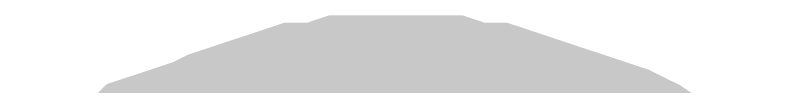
# Model space of a CAD drawing. Header units: inches. Extents: x 0 to 431, y 0 to 297.
# Drawn here: x 62.533 to 63.396, y 164.577 to 164.657 of the extents above; entities that cross this region are included whole.
import ezdxf

# ---------------------------------------------------------------- set-up
doc = ezdxf.new("R2010")
doc.units = ezdxf.units.IN
doc.layers.add('Sheet', color=255, linetype='Continuous')

msp = doc.modelspace()

# ---------------------------------------------------------------- linework, layer by layer
at = {"layer": 'Sheet'}
for points in [[(62.68287, 164.42343, 0.29972, 0.29972, 0), (62.69967, 164.43183, 0.29972, 0.29972, 0), (62.71648, 164.44864, 0.29972, 0.29972, 0), (62.74168, 164.45704, 0.29972, 0.29972, 0), (62.76689, 164.46544, 0.29972, 0.29972, 0), (62.78369, 164.47384, 0.29972, 0.29972, 0), (62.80889, 164.48225, 0.29972, 0.29972, 0), (62.8341, 164.49065, 0.29972, 0.29972, 0), (62.8593, 164.49905, 0.29972, 0.29972, 0), (62.88451, 164.49905, 0.29972, 0.29972, 0), (62.90971, 164.50745, 0.29972, 0.29972, 0), (62.93491, 164.50745, 0.29972, 0.29972, 0), (62.96012, 164.50745, 0.29972, 0.29972, 0)], [(62.68287, 164.42343, 0.29972, 0.29972, 0), (62.69967, 164.43183, 0.29972, 0.29972, 0), (62.71648, 164.44864, 0.29972, 0.29972, 0), (62.74168, 164.45704, 0.29972, 0.29972, 0), (62.76689, 164.46544, 0.29972, 0.29972, 0), (62.78369, 164.47384, 0.29972, 0.29972, 0), (62.80889, 164.48225, 0.29972, 0.29972, 0), (62.8341, 164.49065, 0.29972, 0.29972, 0), (62.8593, 164.49905, 0.29972, 0.29972, 0), (62.88451, 164.49905, 0.29972, 0.29972, 0), (62.90971, 164.50745, 0.29972, 0.29972, 0), (62.93491, 164.50745, 0.29972, 0.29972, 0), (62.96012, 164.50745, 0.29972, 0.29972, 0)], [(62.68287, 164.42343, 0.29972, 0.29972, 0), (62.69967, 164.43183, 0.29972, 0.29972, 0), (62.71648, 164.44864, 0.29972, 0.29972, 0), (62.74168, 164.45704, 0.29972, 0.29972, 0), (62.76689, 164.46544, 0.29972, 0.29972, 0), (62.78369, 164.47384, 0.29972, 0.29972, 0), (62.80889, 164.48225, 0.29972, 0.29972, 0), (62.8341, 164.49065, 0.29972, 0.29972, 0), (62.8593, 164.49905, 0.29972, 0.29972, 0), (62.88451, 164.49905, 0.29972, 0.29972, 0), (62.90971, 164.50745, 0.29972, 0.29972, 0), (62.93491, 164.50745, 0.29972, 0.29972, 0), (62.96012, 164.50745, 0.29972, 0.29972, 0)], [(62.68287, 164.42343, 0.29972, 0.29972, 0), (62.69967, 164.43183, 0.29972, 0.29972, 0), (62.71648, 164.44864, 0.29972, 0.29972, 0), (62.74168, 164.45704, 0.29972, 0.29972, 0), (62.76689, 164.46544, 0.29972, 0.29972, 0), (62.78369, 164.47384, 0.29972, 0.29972, 0), (62.80889, 164.48225, 0.29972, 0.29972, 0), (62.8341, 164.49065, 0.29972, 0.29972, 0), (62.8593, 164.49905, 0.29972, 0.29972, 0), (62.88451, 164.49905, 0.29972, 0.29972, 0), (62.90971, 164.50745, 0.29972, 0.29972, 0), (62.93491, 164.50745, 0.29972, 0.29972, 0), (62.96012, 164.50745, 0.29972, 0.29972, 0)], [(62.96012, 164.50745, 0.29972, 0.29972, 0), (62.96012, 164.50745, 0.29972, 0.29972, 0)], [(62.96012, 164.50745, 0.29972, 0.29972, 0), (62.98532, 164.50745, 0.29972, 0.29972, 0), (63.01053, 164.50745, 0.29972, 0.29972, 0), (63.03573, 164.49905, 0.29972, 0.29972, 0), (63.06094, 164.49905, 0.29972, 0.29972, 0), (63.08614, 164.49065, 0.29972, 0.29972, 0), (63.11134, 164.48225, 0.29972, 0.29972, 0), (63.13655, 164.47384, 0.29972, 0.29972, 0), (63.16175, 164.46544, 0.29972, 0.29972, 0), (63.18696, 164.45704, 0.29972, 0.29972, 0), (63.20376, 164.44864, 0.29972, 0.29972, 0), (63.22896, 164.43183, 0.29972, 0.29972, 0), (63.24577, 164.42343, 0.29972, 0.29972, 0)], [(62.96012, 164.50745, 0.29972, 0.29972, 0), (62.96012, 164.50745, 0.29972, 0.29972, 0)], [(62.96012, 164.50745, 0.29972, 0.29972, 0), (62.98532, 164.50745, 0.29972, 0.29972, 0), (63.01053, 164.50745, 0.29972, 0.29972, 0), (63.03573, 164.49905, 0.29972, 0.29972, 0), (63.06094, 164.49905, 0.29972, 0.29972, 0), (63.08614, 164.49065, 0.29972, 0.29972, 0), (63.11134, 164.48225, 0.29972, 0.29972, 0), (63.13655, 164.47384, 0.29972, 0.29972, 0), (63.16175, 164.46544, 0.29972, 0.29972, 0), (63.18696, 164.45704, 0.29972, 0.29972, 0), (63.20376, 164.44864, 0.29972, 0.29972, 0), (63.22896, 164.43183, 0.29972, 0.29972, 0), (63.24577, 164.42343, 0.29972, 0.29972, 0)], [(62.96012, 164.50745, 0.29972, 0.29972, 0), (62.96012, 164.50745, 0.29972, 0.29972, 0)], [(62.96012, 164.50745, 0.29972, 0.29972, 0), (62.98532, 164.50745, 0.29972, 0.29972, 0), (63.01053, 164.50745, 0.29972, 0.29972, 0), (63.03573, 164.49905, 0.29972, 0.29972, 0), (63.06094, 164.49905, 0.29972, 0.29972, 0), (63.08614, 164.49065, 0.29972, 0.29972, 0), (63.11134, 164.48225, 0.29972, 0.29972, 0), (63.13655, 164.47384, 0.29972, 0.29972, 0), (63.16175, 164.46544, 0.29972, 0.29972, 0), (63.18696, 164.45704, 0.29972, 0.29972, 0), (63.20376, 164.44864, 0.29972, 0.29972, 0), (63.22896, 164.43183, 0.29972, 0.29972, 0), (63.24577, 164.42343, 0.29972, 0.29972, 0)], [(62.96012, 164.50745, 0.29972, 0.29972, 0), (62.96012, 164.50745, 0.29972, 0.29972, 0)], [(62.96012, 164.50745, 0.29972, 0.29972, 0), (62.98532, 164.50745, 0.29972, 0.29972, 0), (63.01053, 164.50745, 0.29972, 0.29972, 0), (63.03573, 164.49905, 0.29972, 0.29972, 0), (63.06094, 164.49905, 0.29972, 0.29972, 0), (63.08614, 164.49065, 0.29972, 0.29972, 0), (63.11134, 164.48225, 0.29972, 0.29972, 0), (63.13655, 164.47384, 0.29972, 0.29972, 0), (63.16175, 164.46544, 0.29972, 0.29972, 0), (63.18696, 164.45704, 0.29972, 0.29972, 0), (63.20376, 164.44864, 0.29972, 0.29972, 0), (63.22896, 164.43183, 0.29972, 0.29972, 0), (63.24577, 164.42343, 0.29972, 0.29972, 0)]]:
    msp.add_lwpolyline(points, format="xyseb", dxfattribs=at)

doc.saveas('drawing.dxf')
